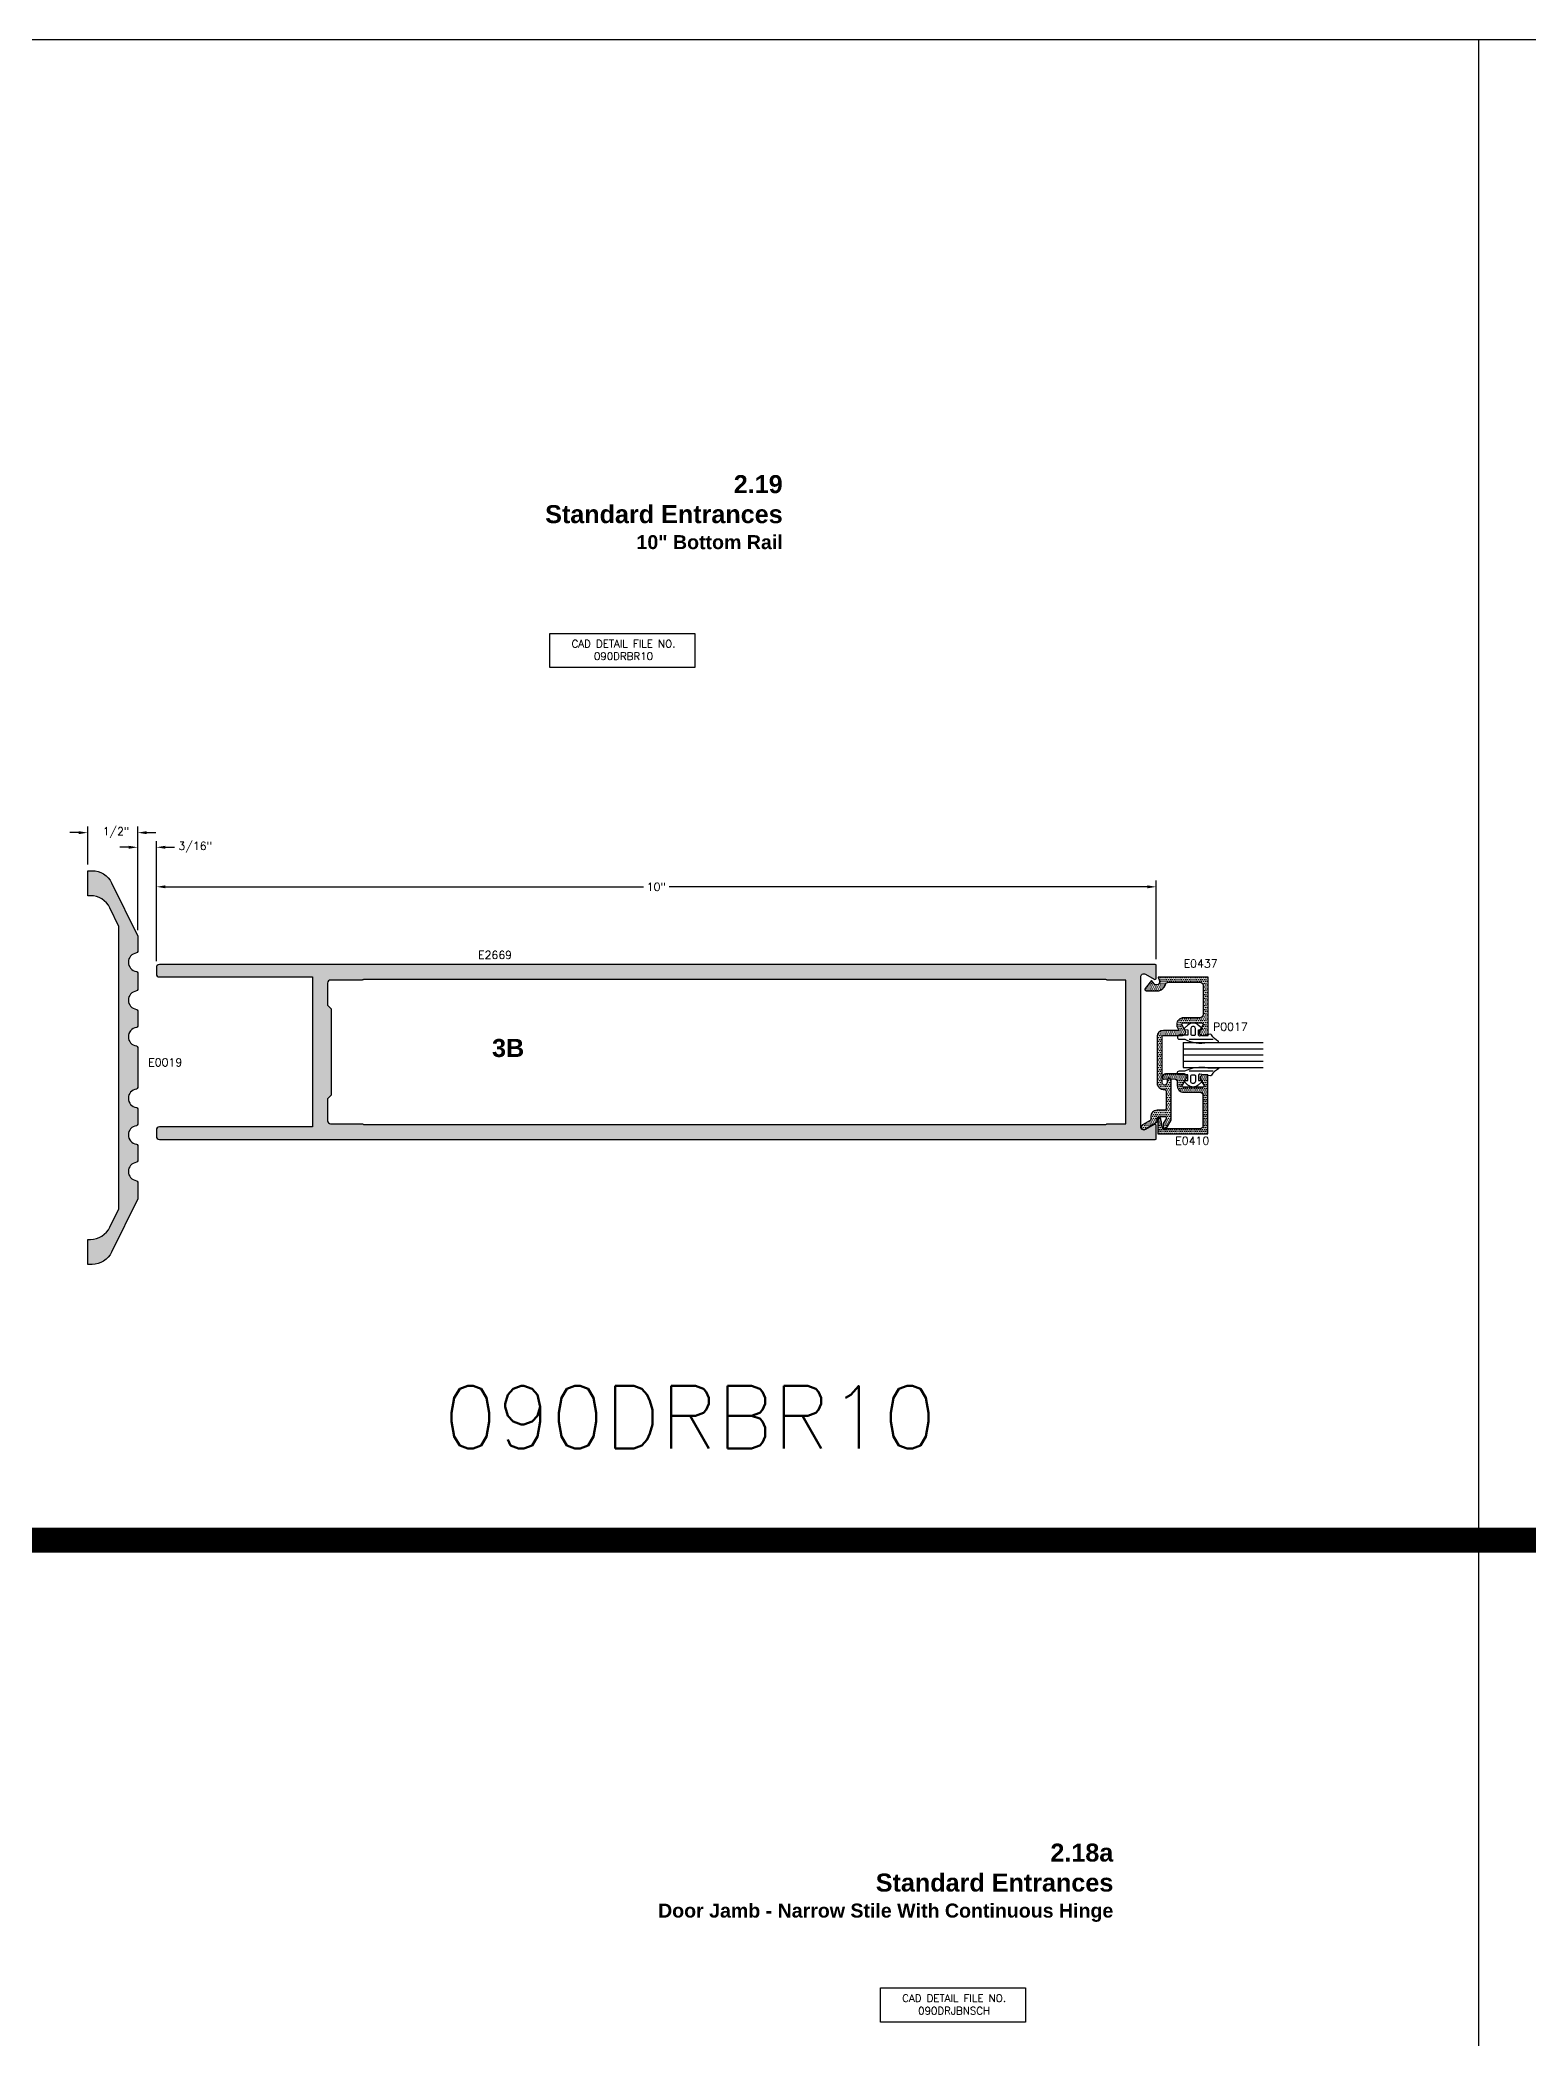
# Model space of a CAD drawing. Extents: x 0 to 130, y 0 to 90.
# Drawn here: x 44.66 to 59.54, y 69.9 to 89.88 of the extents above; entities that cross this region are included whole.
import ezdxf

# ---------------------------------------------------------------- set-up
doc = ezdxf.new("R2010")
doc.units = 0
doc.header["$MEASUREMENT"] = 0
doc.header["$PDMODE"] = 3
doc.layers.get('0').update_dxf_attribs({"linetype": 'CONTINUOUS'})
doc.layers.get('DEFPOINTS').update_dxf_attribs({"linetype": 'CONTINUOUS'})
for name, color, linetype in [('R-ANNO-DIMS', 3, 'CONTINUOUS'), ('R-ANNO-TEXT', 6, 'CONTINUOUS'), ('R-DET1', 4, 'CONTINUOUS'), ('R-DET2', 2, 'CONTINUOUS'), ('R-OTLN', 1, 'CONTINUOUS'), ('R-PAT1', 5, 'CONTINUOUS'), ('TITLE', 7, 'CONTINUOUS')]:
    doc.layers.add(name, color=color, linetype=linetype)
doc.styles.get("Standard").update_dxf_attribs({"font": 'simplex'})
doc.dimstyles.new('1X', dxfattribs={"dimscale": 0, "dimtxt": 0.08, "dimasz": 0.09, "dimexe": 0.062, "dimexo": 0.062, "dimgap": 0.045, "dimtad": 0, "dimdec": 4, "dimzin": 4, "dimtxsty": 'STANDARD', "dimcen": 0, "dimazin": 3, "dimtp": 0.02, "dimtfac": 1, "dimtdec": 4, "dimtofl": 0, "dimtmove": 0, "dimatfit": 3, "dimtolj": 1, "dimtzin": 4})
pattern_1 = [(0, (35.37005934761476, 66.99248352299828), (0.015625, 0.03125), [0, -0.03125])]
pattern_2 = [(0, (48.7685229283997, 75.61067403586226), (0.009375, 0.01875), [0, -0.01875])]

# ---------------------------------------------------------------- blocks, each defined once
blk = doc.blocks.new('*D27')
at = {"layer": 'DEFPOINTS', "color": 0}
for p in [(55.82643894957135, 81.4108303502158), (45.82743794957135, 80.60374706863284), (55.82643894957135, 80.62474706863284)]:
    blk.add_point(p, dxfattribs=at)
at = {"layer": 'R-ANNO-DIMS', "color": 0}
for p, q in [((45.82743794957135, 80.66574706863284), (45.82743794957135, 81.4728303502158)), ((45.91743794957136, 81.4108303502158), (50.69812892576183, 81.4108303502158)), ((55.73643894957134, 81.4108303502158), (50.95574797338087, 81.4108303502158)), ((55.82643894957135, 80.68674706863284), (55.82643894957135, 81.4728303502158))]:
    blk.add_line(p, q, dxfattribs=at)
for points in [[(45.91743794957136, 81.4258303502158), (45.91743794957136, 81.3958303502158), (45.82743794957135, 81.4108303502158)], [(55.73643894957134, 81.4258303502158), (55.73643894957134, 81.3958303502158), (55.82643894957135, 81.4108303502158)]]:
    blk.add_solid(points, dxfattribs=at)
at = {"layer": 'R-ANNO-DIMS', "color": 0, "insert": (50.82693844957135, 81.4108303502158), "char_height": 0.08, "attachment_point": 5}
blk.add_mtext('\\A1;10"', dxfattribs=at)
blk = doc.blocks.new('E0019')
blk.add_lwpolyline([(0.1729376127578166, -5.363505755803561), (0.5740314203902739, -5.363505755803561, -0.3739663230254617), (0.5888860389367809, -5.37642241525579, 0.8695382794109487), (0.773083994211142, -5.37642241525579, -0.3739663230254701), (0.7879386127576424, -5.363505755803561), (0.9400324063655559, -5.363505755803561, -0.3739662229958467), (0.9548870241807488, -5.376422410041418, 0.8695379711922572), (1.139083008967171, -5.376422410041418, -0.3739662229958467), (1.153937626782361, -5.363505755803561), (1.306031406365533, -5.363505755803561, -0.3739663281650278), (1.320886024949609, -5.376422415523707, 0.869538295247374), (1.505084008198308, -5.376422415523708, -0.3739663281650278), (1.519938626782383, -5.363505755803561), (1.685984884880556, -5.36350575580356), (2.219549875446074, -5.623742789820202, -0.2867453857588079), (2.341984965446055, -5.81967989191342), (2.341984965446056, -5.863505758916499), (2.091979089498818, -5.863505764446407), (2.091979089498818, -5.836819121440397, 0.2867453857588076), (1.969543999498836, -5.640882019347179), (1.785270351088565, -5.551005755803559), (0.3734850165739578, -5.551005755803561), (-1.038300914124344, -5.551005755803562), (-1.222574562534612, -5.640882019347179, 0.2867453857588076), (-1.345009652534593, -5.836819121440397), (-1.345009652534592, -5.863505764446407), (-1.595015528481831, -5.863505758916499), (-1.595015528481829, -5.81967989191342, -0.2867453857588078), (-1.472580438481849, -5.623742789820202), (-0.9390152373941807, -5.363505653125046), (-0.786922483426042, -5.363505755803561, -0.3739761924583188), (-0.7720677834260421, -5.376422355803561, 0.8695396684589924), (-0.5878705718521853, -5.376422273278793, -0.3739717529814489), (-0.5730159834260418, -5.363505755803561), (-0.4069689834260419, -5.363505755803561, -0.3740397482367437), (-0.3921149834260418, -5.376422355803561, 0.8695377793582652), (-0.2079166149073419, -5.376422407485486, -0.3739680923086839), (-0.1930619834260416, -5.363505655803561), (-0.04096898342604183, -5.363505269789861, -0.3740138819625751), (-0.02611498342604168, -5.37642225580356, 0.8695399095558479), (0.1580829923010052, -5.376422428876721, -0.373966584321793)], format="xyb", close=True)
blk = doc.blocks.new('*D28')
at = {"layer": 'DEFPOINTS', "color": 0}
for p in [(45.82743794957135, 81.80624878703938), (45.63993805224986, 81.07224682260107), (45.82743794957135, 80.60374706863284)]:
    blk.add_point(p, dxfattribs=at)
at = {"layer": 'R-ANNO-DIMS', "color": 0}
for p, q in [((45.54993805224986, 81.80624878703938), (45.45993805224986, 81.80624878703938)), ((45.63993805224986, 81.13424682260107), (45.63993805224986, 81.86824878703938)), ((45.82743794957135, 80.66574706863284), (45.82743794957135, 81.86824878703938)), ((45.91743794957135, 81.80624878703938), (46.00743794957135, 81.80624878703938))]:
    blk.add_line(p, q, dxfattribs=at)
for points in [[(45.54993805224986, 81.82124878703938), (45.54993805224986, 81.79124878703938), (45.63993805224986, 81.80624878703938)], [(45.91743794957135, 81.82124878703938), (45.91743794957135, 81.79124878703938), (45.82743794957135, 81.80624878703938)]]:
    blk.add_solid(points, dxfattribs=at)
at = {"layer": 'R-ANNO-DIMS', "color": 0, "insert": (46.21624747338087, 81.80624878703938), "char_height": 0.08, "attachment_point": 5}
blk.add_mtext('\\A1;3/16"', dxfattribs=at)
blk = doc.blocks.new('*D29')
at = {"layer": 'DEFPOINTS', "color": 0}
for p in [(45.63993804879928, 81.95250790004721), (45.13993794300782, 81.57224708452543), (45.63993804879928, 80.91624679343778)]:
    blk.add_point(p, dxfattribs=at)
at = {"layer": 'R-ANNO-DIMS', "color": 0}
for p, q in [((45.04993794300782, 81.95250790004721), (44.95993794300782, 81.95250790004721)), ((45.13993794300782, 81.63424708452543), (45.13993794300782, 82.0145079000472)), ((45.63993804879928, 80.97824679343778), (45.63993804879928, 82.0145079000472)), ((45.72993804879928, 81.95250790004721), (45.81993804879928, 81.95250790004721))]:
    blk.add_line(p, q, dxfattribs=at)
for points in [[(45.04993794300782, 81.96750790004721), (45.04993794300782, 81.93750790004721), (45.13993794300782, 81.95250790004721)], [(45.72993804879928, 81.96750790004721), (45.72993804879928, 81.93750790004721), (45.63993804879928, 81.95250790004721)]]:
    blk.add_solid(points, dxfattribs=at)
at = {"layer": 'R-ANNO-DIMS', "color": 0, "insert": (45.42308270182581, 81.95250790004721), "char_height": 0.08, "attachment_point": 5}
blk.add_mtext('\\A1;1/2"', dxfattribs=at)

msp = doc.modelspace()

# ---------------------------------------------------------------- hatches: boundary and pattern name
at = {"layer": 'R-PAT1'}
h = msp.add_hatch(dxfattribs=at)
h.set_pattern_fill('DOTS', color=256, scale=0.5, style=0)
h.set_pattern_definition(pattern_1)
edge = h.paths.add_edge_path()
edge.add_line((45.63993794612077, 79.80429394328577), (45.63993794612077, 79.40320013565332))
edge.add_arc((45.62493794612076, 79.40320013565332), 0.01500000000000767, -82.01641602760361, 0, ccw=False)
edge.add_arc((45.63993804612077, 79.29624653946964), 0.09300034600236864, 97.98358397237692, 262.0164160276231)
edge.add_arc((45.62493794612076, 79.18929294328595), 0.01500000000000903, 0, 82.01641602760361, ccw=False)
edge.add_line((45.63993794612077, 79.18929294328595), (45.63993794612077, 79.03719914967803))
edge.add_arc((45.62493794612077, 79.03719914967803), 0.01500000000000057, -82.01639591524992, 0, ccw=False)
edge.add_arc((45.63993794612077, 78.93024653946964), 0.09299935569432433, 97.98360408474349, 262.0163959152577)
edge.add_arc((45.62493794612077, 78.82329392926123), 0.01499999999999919, 0, 82.01639591524992, ccw=False)
edge.add_line((45.63993794612077, 78.82329392926123), (45.63993794612077, 78.67120014967806))
edge.add_arc((45.62493794612077, 78.67120014967807), 0.01499999999999346, 277.98358293895933, 359.9999999999457, ccw=False)
edge.add_arc((45.63993804612077, 78.56424653946964), 0.09300035989119032, 97.98358293899332, 262.0164170610067)
edge.add_arc((45.62493794612077, 78.4572929292612), 0.01500000000000553, 5.4285465012071654e-11, 82.01641706104061, ccw=False)
edge.add_line((45.63993794612077, 78.45729292926121), (45.63993794612077, 78.29124667116304))
edge.add_line((45.63993794612077, 78.29124667116304), (45.37970091210412, 77.75768168059751))
edge.add_arc((45.18376381001089, 77.85324659059754), 0.2180000000000073, 270.0000000000019, 334.0000000000001, ccw=False)
edge.add_line((45.1837638100109, 77.63524659059753), (45.13993794300782, 77.63524659059753))
edge.add_line((45.13993794300782, 77.63524659059753), (45.13993793747792, 77.88525246654477))
edge.add_line((45.13993793747792, 77.88525246654477), (45.16662458048393, 77.88525246654477))
edge.add_arc((45.16662458048392, 78.10325246654477), 0.2180000000000035, 270.0000000000019, 334.0000000000002)
edge.add_line((45.36256168257714, 78.00768755654475), (45.45243794612077, 78.19196120495502))
edge.add_line((45.45243794612077, 78.19196120495502), (45.45243794612077, 79.60374653946964))
edge.add_line((45.45243794612077, 79.60374653946964), (45.45243794612077, 81.01553247016794))
edge.add_line((45.45243794612077, 81.01553247016794), (45.36256168257714, 81.19980611857821))
edge.add_arc((45.16662458048392, 81.10424120857819), 0.2180000000000073, 25.99999999999984, 89.99999999999814)
edge.add_line((45.16662458048393, 81.32224120857819), (45.13993793747792, 81.32224120857819))
edge.add_line((45.13993793747792, 81.32224120857819), (45.13993794300782, 81.57224708452543))
edge.add_line((45.13993794300782, 81.57224708452543), (45.1837638100109, 81.57224708452542))
edge.add_arc((45.18376381001092, 81.35424708452541), 0.2180000000000035, 26.000000000004775, 90.00000000000381, ccw=False)
edge.add_line((45.37970091210413, 81.44981199452545), (45.63993804879928, 80.91624679343778))
edge.add_line((45.63993804879928, 80.91624679343778), (45.63993794612077, 80.76415403946963))
edge.add_arc((45.62493822773293, 80.7641537048081), 0.01499971839156744, -82.01712207324351, 0.0012783369039084391, ccw=False)
edge.add_arc((45.63993794612077, 80.65720073946964), 0.09299994987911268, 97.98351900200264, 262.0165323377672)
edge.add_arc((45.6249381987808, 80.55024774895766), 0.01499974734143037, -0.0008001987782222386, 82.01670759634231, ccw=False)
edge.add_line((45.63993794612077, 80.55024753946964), (45.63993794612077, 80.38420053946963))
edge.add_arc((45.62494055348531, 80.3841988824032), 0.01499739272700251, -82.02484822066828, 0.006330627928377908, ccw=False)
edge.add_arc((45.63993816219315, 80.2772473515861), 0.09300056207493716, 97.98360052669116, 262.0163673214906)
edge.add_arc((45.62493804612076, 80.17029353946964), 0.01499999999999933, 0, 82.01677176679863, ccw=False)
edge.add_line((45.63993804612076, 80.17029353946964), (45.63993843213446, 80.01820053946963))
edge.add_arc((45.62494006382506, 80.01819978491474), 0.01499836832838687, -82.02309577410239, 0.002882500926773446, ccw=False)
edge.add_arc((45.63993794612077, 79.91124753946963), 0.09300033211365925, 97.98342376436862, 262.0164685649394)
edge.add_arc((45.62493794612076, 79.80429394328577), 0.0150000000000059, 0, 82.01646856492971, ccw=False)
h = msp.add_hatch(dxfattribs=at)
h.set_pattern_fill('DOTS', color=256, scale=0.5, style=0)
h.set_pattern_definition(pattern_1)
edge = h.paths.add_edge_path()
edge.add_arc((55.81643894957134, 80.62474706863284), 0.00999999999999801, 0, 90)
edge.add_line((55.81643894957134, 80.63474706863285), (45.85843794957134, 80.63474706863285))
edge.add_arc((45.85843794957135, 80.60374706863286), 0.0309999999999917, 90.00000000001312, 180.0000000000262)
edge.add_line((45.82743794957135, 80.60374706863284), (45.82743794957135, 80.54074706863285))
edge.add_arc((45.85843794957135, 80.54074706863284), 0.03099999999999881, 179.9999999999737, 269.9999999999869)
edge.add_line((45.85843794957134, 80.50974706863285), (47.38843760957134, 80.50974706863285))
edge.add_line((47.38843760957134, 80.50974706863285), (47.38843760957134, 79.75974706863285))
edge.add_line((47.38843760957134, 79.75974706863285), (47.38843760957134, 79.00974806863285))
edge.add_line((47.38843760957134, 79.00974806863285), (45.85843794957134, 79.00974806863285))
edge.add_arc((45.85843794957134, 78.97874806863285), 0.0309999999999917, 90, 180)
edge.add_line((45.82743794957135, 78.97874806863285), (45.82743794957135, 78.91574706863284))
edge.add_arc((45.85843794957134, 78.91574706863284), 0.0309999999999917, 180, 270)
edge.add_line((45.85843794957134, 78.88474706863285), (55.81643894957134, 78.88474706863285))
edge.add_arc((55.81643894957134, 78.89474706863285), 0.01000000000000512, 270, 360)
edge.add_line((55.82643894957134, 78.89474706863285), (55.82643894957134, 79.02025329707162))
edge.add_arc((55.81143894957134, 79.02025329707163), 0.01500000000000057, 359.9999999999457, 480.1977676767077)
edge.add_line((55.80389415547785, 79.03321771306645), (55.71702994957134, 78.98266606863285))
edge.add_arc((55.70143655557492, 79.00945826221046), 0.03099960601407169, 179.9985095101031, 300.1999440426275, ccw=False)
edge.add_line((55.67043694957134, 79.00945906863285), (55.67043694957134, 79.75974706863285))
edge.add_line((55.67043694957134, 79.75974706863285), (55.67043694957134, 80.51003606863284))
edge.add_arc((55.70143794541895, 80.51003445811789), 0.03100099588943932, 59.80452298746769, 179.997023459819, ccw=False)
edge.add_line((55.71702994957134, 80.53682906863284), (55.80389405283979, 80.48627656332124))
edge.add_arc((55.81143894957135, 80.4992409195841), 0.01500000000000488, 239.8017787169458, 359.9999999999457)
edge.add_line((55.82643894957135, 80.49924091958408), (55.82643894957134, 80.62474706863284))
edge = h.paths.add_edge_path(flags=16)
edge.add_arc((47.88443314957134, 80.49374406863285), 0.01500000000133203, 269.9992360562643, 306.8812042239156, ccw=False)
edge.add_line((47.88443294957134, 80.47874406863285), (47.56943800795771, 80.47874771024233))
edge.add_arc((47.56943764957135, 80.4477477102444), 0.03100000000000275, 89.99933761205799, 180)
edge.add_line((47.53843764957134, 80.4477477102444), (47.53843764957134, 80.22874806863285))
edge.add_line((47.53843764957134, 80.22874806863285), (47.57543764957134, 80.19174806863285))
edge.add_line((47.57543764957134, 80.19174806863285), (47.57543764957134, 79.32774706863285))
edge.add_line((47.57543764957134, 79.32774706863285), (47.53843764957134, 79.29074706863285))
edge.add_line((47.53843764957134, 79.29074706863285), (47.53843764957134, 79.0717474270213))
edge.add_arc((47.56943764957135, 79.0717474270213), 0.03100000000000591, 180, 270.000662387942)
edge.add_line((47.56943800795771, 79.04074742702336), (47.88443294957134, 79.04075106863284))
edge.add_arc((47.88443117222949, 79.02574433707805), 0.01500673166004239, 53.13230556993051, 89.99321409955638, ccw=False)
edge.add_arc((47.90244158805677, 79.0497555822844), 0.01500851416831295, 233.1218465265972, 269.9849646278679)
edge.add_line((47.90243764957134, 79.03474706863285), (55.31843794957134, 79.03474706863284))
edge.add_arc((55.3184320958399, 79.0497646296603), 0.01501756216833302, 270.0223334593794, 306.84756456849)
edge.add_arc((55.33643794957133, 79.02574706863284), 0.01500000003333213, 90.00381971859179, 126.86989764578979, ccw=False)
edge.add_line((55.33643694957134, 79.04074706863284), (55.52043794957135, 79.04074706863284))
edge.add_line((55.52043794957135, 79.04074706863284), (55.52043794957135, 79.75974706863285))
edge.add_line((55.52043794957135, 79.75974706863285), (55.52043794957135, 80.47874706863284))
edge.add_line((55.52043794957135, 80.47874706863284), (55.33643694957134, 80.47874706863284))
edge.add_arc((55.33644292134129, 80.49376198211876), 0.01501491467346723, 233.1490700768534, 269.97721217665935, ccw=False)
edge.add_arc((55.31843794957134, 80.46974706863284), 0.01500000000000057, 53.13010235415597, 90)
edge.add_line((55.31843794957134, 80.48474706863284), (47.90243764957134, 80.48474706863284))
edge.add_arc((47.90243764957133, 80.46974706863284), 0.01500000000000057, 89.99999999994571, 126.8851760106684)
edge.add_arc((47.8934319286794, 80.48174802817766), 4.200704461386122e-06, -31.314892214565305, 306.8851758590795, ccw=False)
h = msp.add_hatch(dxfattribs=at)
h.set_pattern_fill('DOTS', color=256, scale=0.3, style=0)
h.set_pattern_definition(pattern_2)
edge = h.paths.add_edge_path()
edge.add_line((55.92342625557492, 79.09195526221045), (55.89543655557492, 79.04347426221045))
edge.add_line((55.89543655557492, 79.04347426221045), (55.89543643916959, 78.99945626221044))
edge.add_arc((55.91043645557492, 78.99945626221044), 0.01500001640532389, 180, 330.0000361788931)
edge.add_line((55.92342685557492, 78.99195626221045), (55.97343615557492, 79.07857726221044))
edge.add_line((55.97343615557492, 79.07857726221044), (55.97343607465154, 79.47553826221045))
edge.add_arc((55.95343645557492, 79.47553826221045), 0.01999961907662851, 0, 97.42321911393714)
edge.add_arc((55.95343568946647, 79.47553855084631), 0.01999923389362735, 97.42114952088026, 180.0008269125051)
edge.add_line((55.93343645557492, 79.47553826221045), (55.93343665557492, 79.45353926221044))
edge.add_arc((55.90843665557492, 79.45353926221044), 0.02499999999999858, -179.99770816882472, 0, ccw=False)
edge.add_line((55.88343665559492, 79.45353826221044), (55.88343655557492, 79.68395796221044))
edge.add_line((55.88343655557492, 79.68395796221044), (55.88343635557491, 79.91045556221044))
edge.add_arc((55.89843635557492, 79.91045556221044), 0.01500000000000057, 90, 180, ccw=False)
edge.add_line((55.89843635557492, 79.92545556221044), (56.08894235557491, 79.92545705140013))
edge.add_arc((56.08894235557491, 79.95645706221045), 0.03100001081031678, 270, 389.9999884644427)
edge.add_line((56.11578915557492, 79.97195706221045), (56.08345745557492, 80.02795556221045))
edge.add_arc((56.09644775557491, 80.03545556221046), 0.0149999298028381, 90, 210.0001548077727, ccw=False)
edge.add_line((56.09644775557491, 80.05045549201328), (56.27843649557492, 80.05045556221044))
edge.add_arc((56.27843649557492, 80.03545556221044), 0.01500000000000057, -30.000059314165583, 90, ccw=False)
edge.add_line((56.29142686886748, 80.02795554876245), (56.25909552333439, 79.97195711546556))
edge.add_arc((56.28594239557492, 79.95645706221045), 0.03100010000000593, 149.9999930530497, 270)
edge.add_line((56.28594239557492, 79.92545696221045), (56.34343655557491, 79.92545876221045))
edge.add_line((56.34343655557491, 79.92545876221045), (56.34343655557491, 80.50645626221045))
edge.add_line((56.34343655557491, 80.50645626221045), (55.84343655557491, 80.50645626221045))
edge.add_line((55.84343655557491, 80.50645626221045), (55.85722255557492, 80.47196329221045))
edge.add_arc((55.82843645557492, 80.46045864221045), 0.03099994394886222, -142.52509165199967, 21.7846092486036, ccw=False)
edge.add_line((55.8038342843895, 80.44159784430062), (55.77980905557492, 80.47255123221045))
edge.add_line((55.77980905557492, 80.47255123221045), (55.714821781732, 80.39510074025793))
edge.add_arc((55.72631155557492, 80.38545786221046), 0.01499999999999959, 139.9946948706746, 270)
edge.add_line((55.72631155557492, 80.37045786221044), (55.85187716911776, 80.37046121021456))
edge.add_arc((55.82843654383745, 80.46045848525219), 0.09299985176187664, 284.5988618965206, 343.6051380217318)
edge.add_arc((55.94739445557492, 80.42545879221043), 0.03100000016533526, 90, 163.6050192300866, ccw=False)
edge.add_line((55.94739445557492, 80.45645879237577), (56.26243670557491, 80.45645879221044))
edge.add_arc((56.26243670557492, 80.42545879221043), 0.03100000000000591, 1.848252418312768e-05, 90.00000000001307, ccw=False)
edge.add_line((56.29343670557492, 80.42545880221044), (56.29343670557492, 80.13145626221045))
edge.add_arc((56.26243670557491, 80.13145626221046), 0.03100000000000591, 269.9999630349779, 359.99999999997374, ccw=False)
edge.add_line((56.26243668557491, 80.10045626221046), (56.09644775557491, 80.10045555841752))
edge.add_arc((56.09644775557491, 80.03545556221044), 0.06499999620707797, 90, 180.2454029956546)
edge.add_line((56.03144835557492, 80.03517716221045), (56.03144775557492, 80.01803766221045))
edge.add_line((56.03144775557492, 80.01803766221045), (56.05603125557492, 79.97545806221045))
edge.add_line((56.05603125557492, 79.97545806221045), (55.89843665557491, 79.97545556221044))
edge.add_arc((55.89843665557491, 79.91045556221044), 0.06499999999999773, 90, 180)
edge.add_line((55.83343665557491, 79.91045556221044), (55.83343624061604, 79.45353926221044))
edge.add_arc((55.90343964418179, 79.45354063828458), 0.07000340357927444, 180.0011262772435, 273.3696336210385)
edge.add_arc((55.90843665557492, 79.36868426221045), 0.01499997685864409, 0, 93.37247195564271, ccw=False)
edge.add_line((55.92343663243356, 79.36868426221045), (55.92343655557492, 79.19145726221045))
edge.add_arc((55.90843665557492, 79.19145726221046), 0.01499990000000651, 270, 359.9999999999457, ccw=False)
edge.add_line((55.90843665557492, 79.17645736221044), (55.83343655557492, 79.17645826221045))
edge.add_arc((55.83343655557491, 79.11445826221043), 0.06200000000001182, 89.99999999999343, 179.9999999999869)
edge.add_line((55.77143655557491, 79.11445826221045), (55.77143645557491, 79.08740026221045))
edge.add_arc((55.75643645557491, 79.08740026221045), 0.01500000000000767, -59.999272219167494, 0, ccw=False)
edge.add_line((55.76393662058036, 79.07440997642101), (55.68905423163106, 79.03117595342083))
edge.add_arc((55.70143655557492, 79.00945826221044), 0.02499960115202067, 119.6895913246492, 300.3387913391612)
edge.add_line((55.71406415557492, 78.98788226221045), (55.82593662058036, 79.05246797642101))
edge.add_arc((55.81843645557492, 79.06545826221044), 0.01499999999999771, 300.0007277808361, 360)
edge.add_line((55.83343645557491, 79.06545826221044), (55.83343645557491, 79.08345626221045))
edge.add_arc((55.86443645557492, 79.08345626221045), 0.03100000000000591, 90, 180, ccw=False)
edge.add_line((55.86443645557492, 79.11445626221045), (55.91043575557492, 79.11445426221044))
edge.add_arc((55.91043575557492, 79.09945526221045), 0.01499899999998888, -29.99977283673519, 90, ccw=False)
h = msp.add_hatch(dxfattribs=at)
h.set_pattern_fill('DOTS', color=256, scale=0.3, style=0)
h.set_pattern_definition(pattern_2)
edge = h.paths.add_edge_path()
edge.add_arc((55.90317755557492, 79.50276726221044), 0.01499981414418272, 179.9999999999457, 278.050261288138)
edge.add_line((55.90527815557492, 79.48791526221045), (55.92817765557491, 79.49115126221045))
edge.add_line((55.92817765557491, 79.49115126221045), (56.00521645557492, 79.49115326221045))
edge.add_arc((56.00521645557492, 79.46015326221044), 0.03100000000000591, 0, 89.99999999998693, ccw=False)
edge.add_line((56.03621645557492, 79.46015326221044), (56.03621626094926, 79.42134126277637))
edge.add_arc((56.10121615557492, 79.42115226221046), 0.06500016940409059, 179.8334012032461, 270.1308104447162)
edge.add_line((56.10136455557492, 79.35615226221044), (56.26217778557492, 79.35615126221045))
edge.add_arc((56.26217778557492, 79.32515126221045), 0.0309999999999917, 0, 90, ccw=False)
edge.add_line((56.29317778557491, 79.32515126221045), (56.29317778557491, 79.02115426221044))
edge.add_arc((56.26217778557491, 79.02115426221044), 0.03099999999999881, -89.99999999998693, 0, ccw=False)
edge.add_line((56.26217778557492, 78.99015426221044), (55.89847115557492, 78.99015126221045))
edge.add_arc((55.89847115557492, 79.00515126221046), 0.01500000000001478, 186.9998441811931, 270, ccw=False)
edge.add_line((55.8835829583289, 79.00332326254859), (55.87306555356628, 79.08898024968565))
edge.add_arc((55.85817745557492, 79.08715226221045), 0.01499990000000061, 6.999844181157379, 180)
edge.add_line((55.84317755557492, 79.08715226221045), (55.84317765557492, 78.94015326221044))
edge.add_line((55.84317765557492, 78.94015326221044), (56.34317763297491, 78.94015326221044))
edge.add_line((56.34317763297491, 78.94015326221044), (56.34317763297491, 79.53115266221045))
edge.add_line((56.34317763297491, 79.53115266221045), (56.29587109557492, 79.53115425570026))
edge.add_arc((56.29587109557492, 79.50015426221044), 0.03099999348981441, 90, 210.0000069469513)
edge.add_line((56.26902431557492, 79.48465426221044), (56.30135606557492, 79.42865226221045))
edge.add_arc((56.28836567557492, 79.42115226221046), 0.0150000077450697, -89.99996180283023, 29.999982919657327, ccw=False)
edge.add_line((56.28836568557492, 79.40615225446538), (56.10121615557492, 79.40615226221044))
edge.add_arc((56.10121615557492, 79.42115226221044), 0.01500000000000057, 150.0000361788661, 270, ccw=False)
edge.add_line((56.08822576978235, 79.42865225400779), (56.12633095960935, 79.4946523176176))
edge.add_arc((56.09948425557491, 79.51015266221044), 0.03100009999999968, 329.9993712869341, 449.9999999999869)
edge.add_line((56.09948425557492, 79.54115276221044), (55.91917785557492, 79.54115266221045))
edge.add_arc((55.91917792628587, 79.5101524914991), 0.03100017071143206, 90.00013069086748, 179.9996844843306)
edge.add_line((55.88817775557492, 79.51015266221044), (55.88817775557492, 79.50276726221045))

# ---------------------------------------------------------------- linework, layer by layer
at = {"layer": 'R-ANNO-TEXT'}
for points in [[(49.76131868531448, 83.94462330998863), (51.2127986283097, 83.94462330998863), (51.2127986283097, 83.60256047048469), (49.76131868531448, 83.60256047048469)], [(53.06755831817812, 70.40018896653861), (54.51903826117335, 70.40018896653861), (54.51903826117335, 70.05812612703467), (53.06755831817812, 70.05812612703467)]]:
    msp.add_lwpolyline(points, close=True, dxfattribs=at)
at = {"layer": 'R-DET1'}
for points in [[(55.92342625557492, 79.09195526221045), (55.89543655557492, 79.04347426221045), (55.89543643916959, 78.99945626221044, 0.7673272387856587), (55.92342685557492, 78.99195626221045), (55.97343615557492, 79.07857726221044), (55.97343607465154, 79.47553826221045, 0.4526903691078097), (55.95085255557491, 79.49537026221044, 0.3767703072594911), (55.93343645557492, 79.47553826221045), (55.93343665557492, 79.45353926221044, -0.9999800002000091), (55.88343665559492, 79.45353826221044), (55.88343655557492, 79.68395796221044), (55.88343635557491, 79.91045556221044, -0.414213562373095), (55.89843635557492, 79.92545556221044), (56.08894235557491, 79.92545705140013, 0.5773502020784552), (56.11578915557492, 79.97195706221045), (56.08345745557492, 80.02795556221045, -0.5773511698249314), (56.09644775557491, 80.05045549201328), (56.27843649557492, 80.05045556221044, -0.57735061426548), (56.29142686886748, 80.02795554876245), (56.25909552333439, 79.97195711546556, 0.5773503096053206), (56.28594239557492, 79.92545696221045), (56.34343655557491, 79.92545876221045), (56.34343655557491, 80.50645626221045), (55.84343655557491, 80.50645626221045), (55.85722255557492, 80.47196329221045, -0.8716619961154112), (55.8038342843895, 80.44159784430062), (55.77980905557492, 80.47255123221045), (55.714821781732, 80.39510074025793, 0.6371028040913634), (55.72631155557492, 80.37045786221044), (55.85187716911776, 80.37046121021456, 0.263307311594275), (55.91765495557492, 80.43420877221044, -0.3326800485319401), (55.94739445557492, 80.45645879237577), (56.26243670557491, 80.45645879221044, -0.4142134678914145), (56.29343670557492, 80.42545880221044), (56.29343670557492, 80.13145626221045, -0.414213751336475), (56.26243668557491, 80.10045626221046), (56.09644775557491, 80.10045555841752, 0.4154686075962968), (56.03144835557492, 80.03517716221045), (56.03144775557492, 80.01803766221045), (56.05603125557492, 79.97545806221045), (55.89843665557491, 79.97545556221044, 0.414213562373095), (55.83343665557491, 79.91045556221044), (55.83343624061604, 79.45353926221044, 0.4315399387032696), (55.90755425557492, 79.38365826221045, -0.4315604592530941), (55.92343663243356, 79.36868426221045), (55.92343655557492, 79.19145726221045, -0.414213562373095), (55.90843665557492, 79.17645736221044), (55.83343655557492, 79.17645826221045, 0.414213562373095), (55.77143655557491, 79.11445826221045), (55.77143645557491, 79.08740026221045, -0.2679457888973785), (55.76393662058036, 79.07440997642101), (55.68905423163106, 79.03117595342083, 1.005681447737971), (55.71406415557492, 78.98788226221045), (55.82593662058036, 79.05246797642101, 0.2679457888973763), (55.83343645557491, 79.06545826221044), (55.83343645557491, 79.08345626221045, -0.414213562373095), (55.86443645557492, 79.11445626221045), (55.91043575557492, 79.11445426221044, -0.5773489476079768), (55.9234253003398, 79.09195581371065)], [(55.88817774143074, 79.50276726221045, 0.455991135179026), (55.90527815557492, 79.48791526221045), (55.92817765557491, 79.49115126221045), (56.00521645557492, 79.49115326221045, -0.414213562373095), (56.03621645557492, 79.46015326221044), (56.03621626094926, 79.42134126277637, 0.4157347223605668), (56.10136455557492, 79.35615226221044), (56.26217778557492, 79.35615126221045, -0.414213562373095), (56.29317778557491, 79.32515126221045), (56.29317778557491, 79.02115426221044, -0.414213562373095), (56.26217778557492, 78.99015426221044), (55.89847115557492, 78.99015126221045, -0.3788668861742498), (55.8835829583289, 79.00332326254859), (55.87306555356628, 79.08898024968565, 0.9407073484462662), (55.84317755557492, 79.08715226221045), (55.84317765557492, 78.94015326221044), (56.34317763297491, 78.94015326221044), (56.34317763297491, 79.53115266221045), (56.29587109557492, 79.53115425570026, 0.5773503096053217), (56.26902431557492, 79.48465426221044), (56.30135606557492, 79.42865226221045, -0.5773499475982407), (56.28836568557492, 79.40615225446538), (56.10121615557492, 79.40615226221044, -0.5773500587095051), (56.08822576978235, 79.42865225400779), (56.12633095960935, 79.4946523176176, 0.5773539268997976), (56.09948425557492, 79.54115276221044), (55.91917785557492, 79.54115266221045, 0.4142112813889879), (55.88817775557492, 79.51015266221044), (55.88817775557492, 79.50276726221045)]]:
    msp.add_lwpolyline(points, format="xyb", dxfattribs=at)
at = {"layer": 'R-DET2'}
for p, q in [((56.09330709427492, 79.85330571221044), (56.09330709427492, 79.60330571221044)), ((56.09330709427492, 79.85330571221044), (56.89544092462066, 79.85330530094383)), ((56.09330709427492, 79.79080571221044), (56.89544092462066, 79.79080525384842)), ((56.89544092462066, 79.72830535570662), (56.09330709427492, 79.72830571221044)), ((56.09330709427492, 79.66580571221044), (56.89544092462066, 79.66580525384842)), ((56.09330709427492, 79.60330571221044), (56.89544092462066, 79.60330530094383))]:
    msp.add_line(p, q, dxfattribs=at)
for points in [[(56.34011310785347, 79.85532441637082), (56.43822167973607, 79.85532441637082, 0.477037012448265), (56.44800273902592, 79.86740549281548, -0.1690634905219287), (56.37909654836572, 79.92936108348883, 0.3788088368526451), (56.3684439316484, 79.9372419540251), (56.26312729647639, 79.91802794236685, -0.3462419148266733), (56.24725573904891, 79.92798988934777), (56.24725573904891, 79.98207680433707), (56.27745298499089, 79.983187669415, 0.6086559015379466), (56.2828563519496, 79.9963324103043), (56.24630371335, 80.02864308115203, 0.3786170875212405), (56.14320776474783, 80.02864308115203), (56.10665512614823, 79.9963324103043, 0.6086559015379387), (56.11205849310693, 79.983187669415), (56.14225573904891, 79.98207680433707), (56.14225573904891, 79.92707680433708), (56.05725573904891, 79.92707680433708, 0.9999999999999999), (56.05725573904891, 79.88707680433707), (56.11229524631657, 79.88707680433707, 0.1753644488707544)], [(56.18725573904891, 80.01312417943363, 0.341998713119647), (56.17225573904891, 79.9937592627026), (56.17225573904891, 79.93507680433707, 0.414213562373095), (56.18025573904892, 79.92707680433708), (56.20925573904891, 79.92707680433708, 0.4142135623730958), (56.21725573904892, 79.93507680433707), (56.21725573904892, 79.9937592627026, 0.341998713119647), (56.20225573904892, 80.01312417943363, 0.1270166537925822)], [(56.34011299494789, 79.60128678866705), (56.43822156683045, 79.60128670145946, -0.477037012448265), (56.44800261538156, 79.58920561632054, 0.1690634905219287), (56.37909636964977, 79.52725008689714, -0.3788088368526451), (56.36844374592723, 79.51936922582988), (56.26312712783439, 79.53858333110287, 0.3462419148266733), (56.24725556155185, 79.52862139823), (56.24725551347461, 79.47453448324072), (56.27745275842914, 79.47342359132081, -0.6086559015379466), (56.28285611370364, 79.46027884562852), (56.24630344638346, 79.42796820727203, -0.3786170875212405), (56.14320749778133, 79.42796829891284), (56.10665488790232, 79.46027900225178, -0.6086559015379387), (56.11205826654525, 79.47342373833808), (56.14225551347465, 79.47453457657403), (56.14225556236353, 79.52953457657401), (56.05725556236357, 79.52953465212954, -0.9999999999999999), (56.05725559791911, 79.56953465212952), (56.11229510518675, 79.56953460320553, -0.1753644488707544)], [(56.18725548587697, 79.44348716147749, -0.341998713119647), (56.17225550309023, 79.46285209154185), (56.17225555525241, 79.52153454990734, -0.414213562373095), (56.18025556236351, 79.52953454279623), (56.2092555623635, 79.52953451701846, -0.4142135623730958), (56.21725555525239, 79.52153450990735), (56.21725550309021, 79.46285205154186, -0.341998713119647), (56.20225548587697, 79.44348714814416, -0.1270166537925822)]]:
    msp.add_lwpolyline(points, format="xyb", close=True, dxfattribs=at)
for points in [[(56.1564455296277, 79.88707680433707), (56.39622156728387, 79.88732441637083)], [(56.15644538849786, 79.56953456396084), (56.39622142593383, 79.5692867387929)]]:
    msp.add_lwpolyline(points, dxfattribs=at)
at = {"layer": 'R-OTLN', "linetype": 'CONTINUOUS'}
for points in [[(55.82643894957134, 80.62474706863284, 0.414213562373095), (55.81643894957134, 80.63474706863285), (45.85843794957134, 80.63474706863285, 0.414213562373095), (45.82743794957135, 80.60374706863284), (45.82743794957135, 80.54074706863285, 0.414213562373095), (45.85843794957134, 80.50974706863285), (47.38843760957134, 80.50974706863285), (47.38843760957134, 79.75974706863285), (47.38843760957134, 79.00974806863285), (45.85843794957134, 79.00974806863285, 0.414213562373095), (45.82743794957135, 78.97874806863285), (45.82743794957135, 78.91574706863284, 0.414213562373095), (45.85843794957134, 78.88474706863285), (55.81643894957134, 78.88474706863285, 0.4142135623731211), (55.82643894957134, 78.89474706863285), (55.82643894957134, 79.02025329707162, 0.5785014086882296), (55.80389415547785, 79.03321771306645), (55.71702994957134, 78.98266606863285, -0.5785227630767074), (55.67043694957134, 79.00945906863285), (55.67043694957134, 79.75974706863285), (55.67043694957134, 80.51003606863284, -0.5784707351638803), (55.71702994957134, 80.53682906863284), (55.71702994957134, 80.53682906863284), (55.80389405283979, 80.48627656332124, 0.5785040502993638), (55.82643894957135, 80.49924091958408)], [(47.89343551744106, 80.48174584489855, -0.1623317151676427), (47.88443294957134, 80.47874406863285), (47.56943800795771, 80.47874771024233, 0.4142169484719175), (47.53843764957134, 80.4477477102444), (47.53843764957134, 80.22874806863285), (47.57543764957134, 80.19174806863285), (47.57543764957134, 79.32774706863285), (47.53843764957134, 79.29074706863285), (47.53843764957134, 79.0717474270213, 0.4142169484719168), (47.56943800795771, 79.04074742702336), (47.88443294957134, 79.04075106863284, -0.162237405121241), (47.89343474957134, 79.03775006863285, 0.1622472999742357), (47.90243764957134, 79.03474706863285), (55.31843794957134, 79.03474706863284, 0.1620776395987953), (55.32743794955135, 79.03774706865951, -0.1622605546473376), (55.33643694957134, 79.04074706863284), (55.52043794957135, 79.04074706863284), (55.52043794957135, 79.75974706863285), (55.52043794957135, 80.47874706863284), (55.33643694957134, 80.47874706863284, -0.1620906748789316), (55.32743794957134, 80.48174706863284, 0.1622776601683884), (55.31843794957134, 80.48474706863284), (47.90243764957134, 80.48474706863284, 0.1623460808956417), (47.8934344499981, 80.4817446682863, -10.48129401705877)]]:
    msp.add_lwpolyline(points, format="xyb", close=True, dxfattribs=at)
at = {"layer": 'TITLE'}
for p, q in [((117.9080004981786, 89.87895019504158), (5.249999999999998, 89.87895019504157)), ((59.04927494584901, 89.87895019504157), (59.04927494584901, 14.87895019504157))]:
    msp.add_line(p, q, dxfattribs=at)
at = {"layer": 'TITLE', "const_width": 0.25}
msp.add_lwpolyline([(0.2499999999999981, 74.87895019504157), (122.9080004981786, 74.87895019504157)], dxfattribs=at)

# ---------------------------------------------------------------- block references
at = {"layer": 'R-DET1', "rotation": 270}
msp.add_blockref('E0019', (51.00344370192433, 79.97723155604359), dxfattribs=at)

# ---------------------------------------------------------------- texts
msp.add_text('090DRBR10', height=0.625).set_placement((48.69937725378877, 75.79498076850393))
at = {"layer": 'R-ANNO-TEXT'}
for s, insert, char_height, width, attachment_point in [('CAD DETAIL FILE NO.\\P090DRBR10', (50.49800094714126, 83.87904055880482), 0.075, 1.875, 2), ('{\\fArial|b1|i0|c0|p34;3B}', (49.50508773542765, 79.88959267309305, 6.210692218000771), 0.18, 7.44, 3), ('CAD DETAIL FILE NO.\\P090DRJBNSCH', (53.80424058000491, 70.3346062153548), 0.075, 1.875, 2)]:
    msp.add_mtext(s, dxfattribs=dict(at, insert=insert, char_height=char_height, width=width, attachment_point=attachment_point))
at = {"layer": 'R-ANNO-TEXT', "char_height": 0.08, "attachment_point": 4}
for s, insert in [('E2669', (49.04406202187646, 80.72935328304597)), ('\\A1;E0437', (56.09977246833984, 80.64370313582651)), ('\\A1;P0017', (56.3939771768179, 80.01221340195335)), ('E0019', (45.74572770256251, 79.65545818180595)), ('\\A1;E0410', (56.016166034893, 78.87181166343078))]:
    msp.add_mtext(s, dxfattribs=dict(at, insert=insert))
at = {"layer": 'TITLE', "char_height": 0.18, "width": 7.44, "attachment_point": 3}
for s, insert in [('{\\fArial|b1|i0|c0|p34;2.19\\PStandard Entrances\\P\\H0.7778x;10" Bottom Rail}', (52.09003021900564, 85.52743706171299, 6.210692218000771)), ('{\\fArial|b1|i0|c0|p34;2.18a\\PStandard Entrances\\P\\H0.7778x;Door Jamb - Narrow Stile With Continuous Hinge}', (55.39626985186928, 71.84379282874043, 6.210692218000771))]:
    msp.add_mtext(s, dxfattribs=dict(at, insert=insert))

# ---------------------------------------------------------------- dimensions: what is measured, and where the dimension line sits
at = {"layer": 'R-ANNO-DIMS'}
dim = msp.add_linear_dim(base=(45.63993804879928, 81.95250790004721), p1=(45.13993794300782, 81.57224708452543), p2=(45.63993804879928, 80.91624679343778), dimstyle='1X', override={"dimscale": 1, "dimpost": '"'}, dxfattribs=at)
dim.commit()
dim.dimension.update_dxf_attribs({"geometry": '*D29', "text_midpoint": (45.42308270182581, 81.95250790004721), "dimtype": 160})
for base, p1, p2, picture, middle in [((45.82743794957135, 81.80624878703938), (45.63993805224986, 81.07224682260107), (45.82743794957135, 80.60374706863284), '*D28', (46.21624747338087, 81.80624878703938)), ((55.82643894957135, 81.4108303502158), (45.82743794957135, 80.60374706863284), (55.82643894957135, 80.62474706863284), '*D27', (50.82693844957135, 81.4108303502158))]:
    dim = msp.add_linear_dim(base=base, p1=p1, p2=p2, dimstyle='1X', override={"dimscale": 1, "dimpost": '"'}, dxfattribs=at)
    dim.commit()
    dim.dimension.update_dxf_attribs({"geometry": picture, "text_midpoint": middle})

doc.saveas('drawing.dxf')
